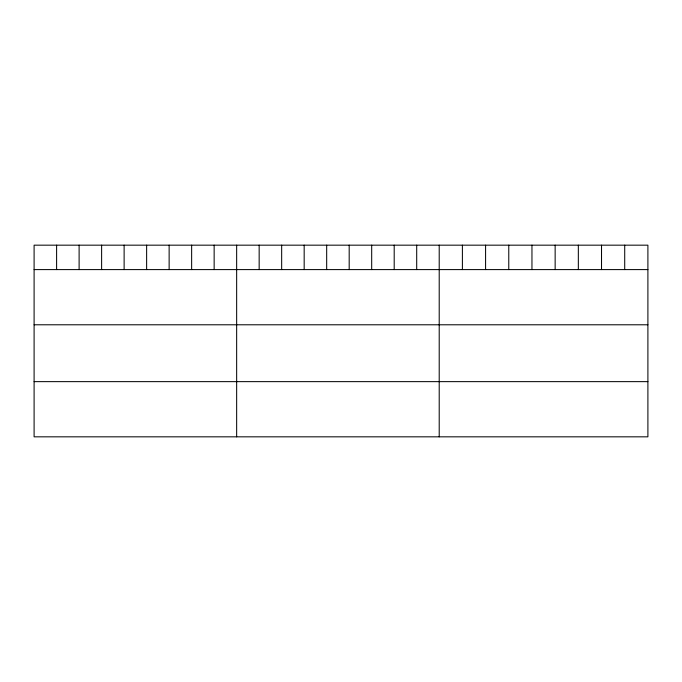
<?xml version="1.0" encoding="UTF-8"?>
<svg xmlns="http://www.w3.org/2000/svg" width="682" height="682" viewBox="0 0 682 682"><rect width="100%" height="100%" fill="white"/><g stroke="black" fill="none" stroke-linecap="round" stroke-linejoin="round"><path stroke-width="1.02" d="M647.9 269.595L647.9 436.83L34.1 436.83L34.1 245.17L647.9 245.17L647.9 269.595L34.1 269.595M34.1 324.785L647.9 324.785M34.1 381.639L647.9 381.639M624.712 245.17L624.712 269.595M601.524 245.17L601.524 269.595M578.336 245.17L578.336 269.595M555.148 245.17L555.148 269.595M531.96 245.17L531.96 269.595M508.772 245.17L508.772 269.595M485.584 245.17L485.584 269.595M462.396 245.17L462.396 269.595M439.208 245.17L439.208 436.83M416.702 245.17L416.702 269.595M394.196 245.17L394.196 269.595M371.69 245.17L371.69 269.595M349.184 245.17L349.184 269.595M326.678 245.17L326.678 269.595M304.172 245.17L304.172 269.595M281.666 245.17L281.666 269.595M259.16 245.17L259.16 269.595M236.654 245.17L236.654 436.83M214.148 245.17L214.148 269.595M191.642 245.17L191.642 269.595M169.136 245.17L169.136 269.595M146.63 245.17L146.63 269.595M124.124 245.17L124.124 269.595M101.618 245.17L101.618 269.595M79.112 245.17L79.112 269.595M56.606 245.17L56.606 269.595"/></g></svg>
